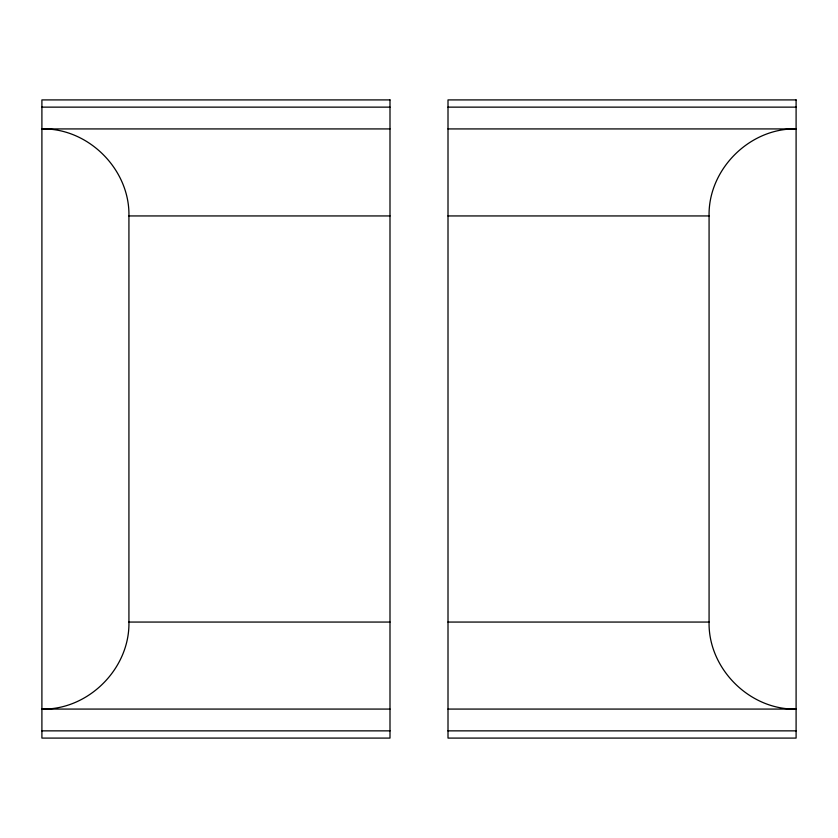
<?xml version="1.0" encoding="UTF-8"?>
<svg xmlns="http://www.w3.org/2000/svg" width="838" height="838" viewBox="0 0 838 838"><rect width="100%" height="100%" fill="white"/><g stroke="black" fill="none" stroke-linecap="round" stroke-linejoin="round"><path stroke-width="1.26" d="M389.995 128.926L41.9 128.926C88.419 127.942 129.9 169.433 128.926 215.942L128.926 622.058C129.9 668.567 88.419 710.058 41.9 709.074L389.995 709.074M448.005 709.074L796.1 709.074C749.581 710.058 708.1 668.567 709.074 622.058L709.074 215.942C708.1 169.433 749.581 127.942 796.1 128.926L448.005 128.926M41.9 107.138L389.995 107.138M448.005 107.138L796.1 107.138M128.926 215.942L389.995 215.942M448.005 215.942L709.074 215.942M128.926 622.058L389.995 622.058M448.005 622.058L709.074 622.058M41.9 730.862L389.995 730.862M448.005 730.862L796.1 730.862M389.995 99.911L41.9 99.911L41.9 738.089L389.995 738.089L389.995 99.911M796.1 99.911L448.005 99.911L448.005 738.089L796.1 738.089L796.1 99.911"/></g></svg>
